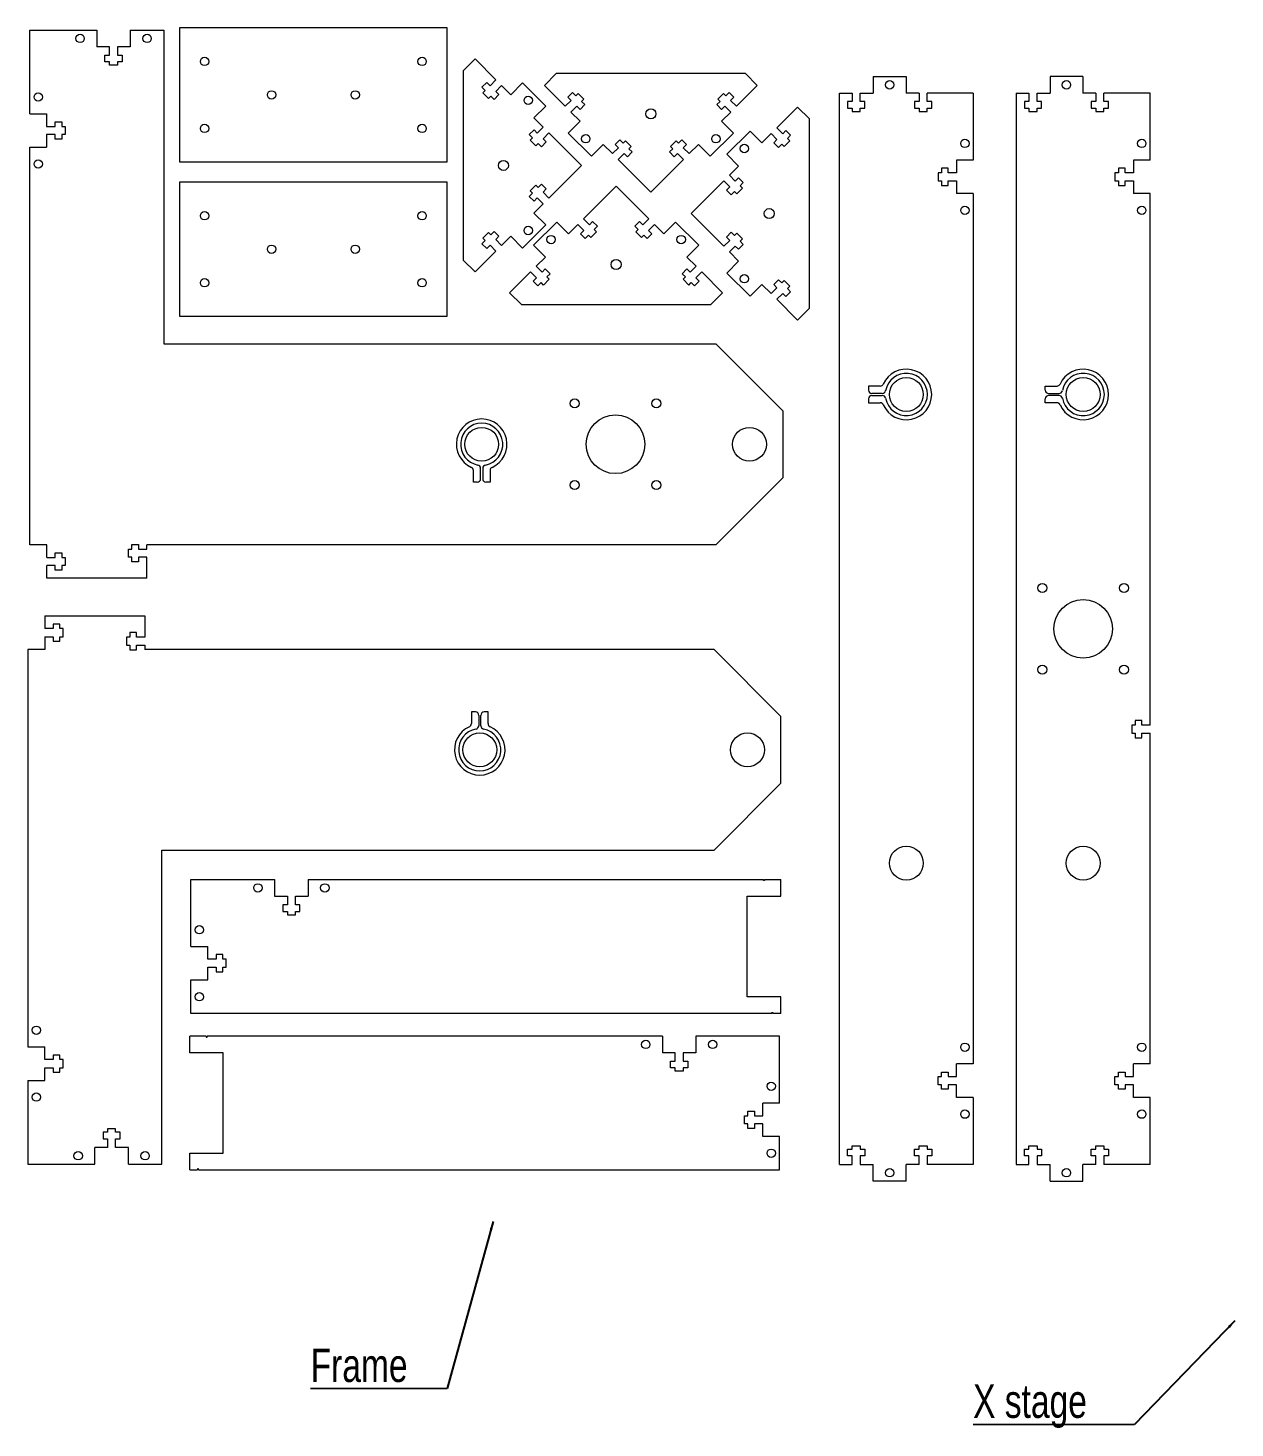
# Model space of a CAD drawing. Header units: inches. Extents: x 1.1 to 36.7, y 0.7 to 22.8.
# Drawn here: x 1.12 to 19.15, y 1.88 to 22.79 of the extents above; entities that cross this region are included whole.
import ezdxf

# ---------------------------------------------------------------- set-up
doc = ezdxf.new("R2010")
doc.units = ezdxf.units.IN
doc.header["$MEASUREMENT"] = 0
doc.styles.add('SLDTEXTSTYLE0', font='TXT', dxfattribs={"width": 0.75})
doc.dimstyles.new('SLDDIMSTYLE0', dxfattribs={"dimtxt": 0, "dimasz": 0.13, "dimexe": 0, "dimexo": 0.0625, "dimgap": 0, "dimtad": 0, "dimtih": 1, "dimtoh": 1, "dimdec": 0, "dimrnd": 1e-09, "dimzin": 0, "dimdsep": 46, "dimtxsty": 'Standard', "dimsah": 1, "dimcen": 0.09, "dimadec": 0, "dimazin": 0, "dimtfac": 0.13, "dimtdec": 0, "dimtofl": 0, "dimtmove": 0, "dimatfit": 3, "dimfxl": 1, "dimtolj": 1, "dimtzin": 0, "dimarcsym": 0})

# ---------------------------------------------------------------- blocks, each defined once
blk = doc.blocks.new('SW_NOTE_0')
at = {"color": 0, "linetype": 'Continuous', "lineweight": 0}
for p, q in [((-2.411, 0), (0, 0)), ((0, 0), (-2.411, 0)), ((-2.411, 0), (0, 0)), ((0, 0), (-2.411, 0)), ((-2.411, 0), (0, 0)), ((0, 0), (-2.411, 0))]:
    blk.add_line(p, q, dxfattribs=at)
at = {"color": 0, "linetype": 'Continuous', "lineweight": 0, "insert": (-2.411, 0.599), "char_height": 0.5, "attachment_point": 1, "style": 'SLDTEXTSTYLE0'}
blk.add_mtext('X stage', dxfattribs=at)
blk = doc.blocks.new('SW_NOTE_3')
at = {"color": 0, "linetype": 'Continuous', "lineweight": 0}
for p, q in [((-2.038, 0), (0, 0)), ((0, 0), (-2.038, 0)), ((-2.038, 0), (0, 0)), ((0, 0), (-2.038, 0)), ((-2.038, 0), (0, 0)), ((0, 0), (-2.038, 0))]:
    blk.add_line(p, q, dxfattribs=at)
at = {"color": 0, "linetype": 'Continuous', "lineweight": 0, "insert": (-2.038, 0.598), "char_height": 0.5, "attachment_point": 1, "style": 'SLDTEXTSTYLE0'}
blk.add_mtext('Frame', dxfattribs=at)

msp = doc.modelspace()

# ---------------------------------------------------------------- linework, layer by layer
at = {"color": 7, "linetype": 'Continuous', "lineweight": 15}
for p, q in [((7.382, 22.795), (3.382, 22.795)), ((3.382, 22.795), (3.382, 20.795)), ((7.382, 20.795), (7.382, 22.795)), ((1.147, 21.514), (1.147, 22.764)), ((1.147, 22.764), (2.147, 22.764)), ((2.147, 22.764), (2.147, 22.514)), ((2.647, 22.764), (2.647, 22.514)), ((2.647, 22.764), (3.147, 22.764)), ((3.147, 22.764), (3.147, 18.077)), ((2.337, 22.514), (2.147, 22.514)), ((2.268, 22.389), (2.337, 22.389)), ((2.268, 22.289), (2.268, 22.389)), ((2.337, 22.389), (2.337, 22.514)), ((2.457, 22.514), (2.457, 22.389)), ((2.647, 22.514), (2.457, 22.514)), ((2.457, 22.389), (2.526, 22.389)), ((2.526, 22.389), (2.526, 22.289)), ((2.337, 22.289), (2.268, 22.289)), ((2.337, 22.239), (2.337, 22.289)), ((2.457, 22.239), (2.337, 22.239)), ((2.457, 22.289), (2.457, 22.239)), ((2.526, 22.289), (2.457, 22.289)), ((7.798, 22.333), (7.621, 22.156)), ((8.109, 22.022), (7.798, 22.333)), ((7.621, 22.156), (7.621, 19.328)), ((7.901, 21.911), (7.972, 21.982)), ((7.972, 21.982), (8.021, 21.933)), ((8.021, 21.933), (8.109, 22.022)), ((8.509, 21.976), (8.332, 21.799)), ((8.855, 21.629), (8.509, 21.976)), ((8.834, 21.936), (9.01, 22.113)), ((11.839, 22.113), (9.01, 22.113)), ((12.015, 21.936), (11.839, 22.113)), ((13.747, 22.071), (13.747, 21.821)), ((13.747, 22.071), (14.237, 22.071)), ((14.237, 22.071), (14.237, 21.821)), ((16.389, 22.071), (16.389, 21.821)), ((16.879, 22.071), (16.389, 22.071)), ((16.879, 22.071), (16.879, 21.821)), ((7.95, 21.863), (7.901, 21.911)), ((7.915, 21.827), (7.95, 21.863)), ((7.999, 21.742), (7.915, 21.827)), ((8.035, 21.778), (7.999, 21.742)), ((8.084, 21.729), (8.035, 21.778)), ((8.154, 21.8), (8.084, 21.729)), ((8.194, 21.937), (8.106, 21.848)), ((8.106, 21.848), (8.154, 21.8)), ((8.332, 21.799), (8.194, 21.937)), ((9.145, 21.625), (8.834, 21.936)), ((9.255, 21.833), (9.184, 21.762)), ((9.184, 21.762), (9.233, 21.713)), ((9.304, 21.784), (9.255, 21.833)), ((9.339, 21.819), (9.304, 21.784)), ((9.424, 21.734), (9.339, 21.819)), ((11.425, 21.734), (11.51, 21.819)), ((11.51, 21.819), (11.545, 21.784)), ((11.545, 21.784), (11.594, 21.833)), ((11.594, 21.833), (11.665, 21.762)), ((11.665, 21.762), (11.616, 21.713)), ((11.704, 21.625), (12.015, 21.936)), ((13.242, 5.821), (13.242, 21.821)), ((13.242, 21.821), (13.432, 21.821)), ((13.432, 21.821), (13.432, 21.696)), ((13.552, 21.696), (13.552, 21.821)), ((13.552, 21.821), (13.747, 21.821)), ((14.432, 21.821), (14.237, 21.821)), ((14.432, 21.821), (14.432, 21.696)), ((14.552, 21.696), (14.552, 21.821)), ((15.242, 21.821), (14.552, 21.821)), ((15.242, 21.821), (15.242, 20.821)), ((15.884, 21.821), (15.884, 5.821)), ((15.884, 21.821), (16.074, 21.821)), ((16.074, 21.821), (16.074, 21.696)), ((16.194, 21.696), (16.194, 21.821)), ((16.194, 21.821), (16.389, 21.821)), ((17.074, 21.821), (16.879, 21.821)), ((17.074, 21.821), (17.074, 21.696)), ((17.194, 21.696), (17.194, 21.821)), ((17.884, 21.821), (17.194, 21.821)), ((17.884, 20.821), (17.884, 21.821)), ((8.855, 21.629), (8.678, 21.452)), ((9.233, 21.713), (9.145, 21.625)), ((9.229, 21.54), (9.318, 21.628)), ((9.367, 21.402), (9.229, 21.54)), ((9.318, 21.628), (9.367, 21.58)), ((9.367, 21.58), (9.437, 21.65)), ((9.389, 21.699), (9.424, 21.734)), ((9.437, 21.65), (9.389, 21.699)), ((11.412, 21.65), (11.46, 21.699)), ((11.482, 21.58), (11.412, 21.65)), ((11.46, 21.699), (11.425, 21.734)), ((11.531, 21.628), (11.482, 21.58)), ((11.482, 21.402), (11.62, 21.54)), ((11.62, 21.54), (11.531, 21.628)), ((11.616, 21.713), (11.704, 21.625)), ((12.305, 21.302), (12.616, 21.614)), ((12.616, 21.614), (12.793, 21.437)), ((13.432, 21.696), (13.363, 21.696)), ((13.363, 21.696), (13.363, 21.596)), ((13.363, 21.596), (13.432, 21.596)), ((13.432, 21.596), (13.432, 21.546)), ((13.432, 21.546), (13.552, 21.546)), ((13.621, 21.696), (13.552, 21.696)), ((13.552, 21.546), (13.552, 21.596)), ((13.552, 21.596), (13.621, 21.596)), ((13.621, 21.596), (13.621, 21.696)), ((14.432, 21.696), (14.363, 21.696)), ((14.363, 21.696), (14.363, 21.596)), ((14.363, 21.596), (14.432, 21.596)), ((14.432, 21.596), (14.432, 21.546)), ((14.432, 21.546), (14.552, 21.546)), ((14.621, 21.696), (14.552, 21.696)), ((14.552, 21.546), (14.552, 21.596)), ((14.552, 21.596), (14.621, 21.596)), ((14.621, 21.596), (14.621, 21.696)), ((16.074, 21.696), (16.005, 21.696)), ((16.005, 21.696), (16.005, 21.596)), ((16.005, 21.596), (16.074, 21.596)), ((16.074, 21.596), (16.074, 21.546)), ((16.074, 21.546), (16.194, 21.546)), ((16.263, 21.696), (16.194, 21.696)), ((16.194, 21.546), (16.194, 21.596)), ((16.194, 21.596), (16.263, 21.596)), ((16.263, 21.596), (16.263, 21.696)), ((17.074, 21.696), (17.005, 21.696)), ((17.005, 21.696), (17.005, 21.596)), ((17.005, 21.596), (17.074, 21.596)), ((17.074, 21.596), (17.074, 21.546)), ((17.074, 21.546), (17.194, 21.546)), ((17.263, 21.696), (17.194, 21.696)), ((17.194, 21.546), (17.194, 21.596)), ((17.194, 21.596), (17.263, 21.596)), ((17.263, 21.596), (17.263, 21.696)), ((1.147, 21.514), (1.397, 21.514)), ((1.397, 21.514), (1.397, 21.324)), ((1.522, 21.393), (1.622, 21.393)), ((1.522, 21.324), (1.522, 21.393)), ((1.622, 21.393), (1.622, 21.324)), ((8.678, 21.452), (8.816, 21.315)), ((9.191, 21.225), (9.367, 21.402)), ((11.658, 21.225), (11.482, 21.402)), ((12.793, 18.608), (12.793, 21.437)), ((1.397, 21.324), (1.522, 21.324)), ((1.397, 21.204), (1.397, 21.014)), ((1.522, 21.204), (1.397, 21.204)), ((1.522, 21.135), (1.522, 21.204)), ((1.622, 21.135), (1.522, 21.135)), ((1.622, 21.324), (1.672, 21.324)), ((1.622, 21.204), (1.622, 21.135)), ((1.672, 21.204), (1.622, 21.204)), ((1.672, 21.324), (1.672, 21.204)), ((8.608, 21.204), (8.679, 21.275)), ((8.657, 21.155), (8.608, 21.204)), ((8.622, 21.12), (8.657, 21.155)), ((8.679, 21.275), (8.728, 21.226)), ((8.728, 21.226), (8.816, 21.315)), ((8.901, 21.23), (8.813, 21.141)), ((8.813, 21.141), (8.861, 21.093)), ((8.901, 21.23), (9.389, 20.742)), ((9.191, 21.225), (9.537, 20.879)), ((9.962, 21.126), (9.891, 21.055)), ((10.011, 21.077), (9.962, 21.126)), ((10.838, 21.077), (10.887, 21.126)), ((10.887, 21.126), (10.958, 21.055)), ((11.312, 20.879), (11.658, 21.225)), ((11.906, 21.256), (11.559, 20.91)), ((11.906, 21.256), (12.082, 21.08)), ((12.082, 21.08), (12.22, 21.218)), ((12.22, 21.218), (12.309, 21.129)), ((12.309, 21.129), (12.26, 21.08)), ((12.394, 21.214), (12.305, 21.302)), ((12.442, 21.263), (12.394, 21.214)), ((12.513, 21.192), (12.442, 21.263)), ((12.464, 21.143), (12.513, 21.192)), ((12.5, 21.108), (12.464, 21.143)), ((1.147, 15.077), (1.147, 21.014)), ((1.147, 21.014), (1.397, 21.014)), ((8.707, 21.035), (8.622, 21.12)), ((8.742, 21.071), (8.707, 21.035)), ((8.791, 21.022), (8.742, 21.071)), ((8.861, 21.093), (8.791, 21.022)), ((9.537, 20.879), (9.714, 21.056)), ((9.714, 21.056), (9.852, 20.918)), ((9.94, 21.006), (9.852, 20.918)), ((9.891, 21.055), (9.94, 21.006)), ((9.937, 20.833), (10.025, 20.921)), ((10.046, 21.112), (10.011, 21.077)), ((10.025, 20.921), (10.074, 20.872)), ((10.131, 21.027), (10.046, 21.112)), ((10.074, 20.872), (10.144, 20.943)), ((10.096, 20.992), (10.131, 21.027)), ((10.144, 20.943), (10.096, 20.992)), ((10.705, 20.943), (10.753, 20.992)), ((10.775, 20.872), (10.705, 20.943)), ((10.718, 21.027), (10.803, 21.112)), ((10.753, 20.992), (10.718, 21.027)), ((10.824, 20.921), (10.775, 20.872)), ((10.803, 21.112), (10.838, 21.077)), ((10.912, 20.833), (10.824, 20.921)), ((10.958, 21.055), (10.909, 21.006)), ((10.909, 21.006), (10.997, 20.918)), ((11.135, 21.056), (10.997, 20.918)), ((11.312, 20.879), (11.135, 21.056)), ((12.26, 21.08), (12.331, 21.01)), ((12.331, 21.01), (12.379, 21.058)), ((12.379, 21.058), (12.415, 21.023)), ((12.415, 21.023), (12.5, 21.108)), ((3.382, 20.795), (7.382, 20.795)), ((8.901, 20.254), (9.389, 20.742)), ((9.937, 20.833), (10.425, 20.345)), ((10.912, 20.833), (10.425, 20.345)), ((11.559, 20.91), (11.736, 20.733)), ((11.736, 20.733), (11.598, 20.595)), ((15.242, 20.821), (14.992, 20.821)), ((14.992, 20.821), (14.992, 20.631)), ((17.884, 20.821), (17.634, 20.821)), ((17.634, 20.821), (17.634, 20.631)), ((11.513, 20.51), (11.025, 20.023)), ((11.513, 20.51), (11.602, 20.422)), ((11.686, 20.507), (11.598, 20.595)), ((11.735, 20.556), (11.686, 20.507)), ((11.806, 20.485), (11.735, 20.556)), ((14.767, 20.631), (14.717, 20.631)), ((14.717, 20.631), (14.717, 20.511)), ((14.717, 20.511), (14.767, 20.511)), ((14.867, 20.7), (14.767, 20.7)), ((14.767, 20.7), (14.767, 20.631)), ((14.767, 20.511), (14.767, 20.442)), ((14.867, 20.631), (14.867, 20.7)), ((14.992, 20.631), (14.867, 20.631)), ((14.867, 20.442), (14.867, 20.511)), ((14.867, 20.511), (14.992, 20.511)), ((14.992, 20.511), (14.992, 20.321)), ((17.409, 20.631), (17.359, 20.631)), ((17.359, 20.631), (17.359, 20.511)), ((17.359, 20.511), (17.409, 20.511)), ((17.509, 20.7), (17.409, 20.7)), ((17.409, 20.7), (17.409, 20.631)), ((17.409, 20.511), (17.409, 20.442)), ((17.509, 20.631), (17.509, 20.7)), ((17.634, 20.631), (17.509, 20.631)), ((17.509, 20.442), (17.509, 20.511)), ((17.509, 20.511), (17.634, 20.511)), ((17.634, 20.511), (17.634, 20.321)), ((7.382, 20.49), (3.382, 20.49)), ((3.382, 20.49), (3.382, 18.49)), ((7.382, 18.49), (7.382, 20.49)), ((8.657, 20.328), (8.608, 20.279)), ((8.707, 20.448), (8.622, 20.363)), ((8.622, 20.363), (8.657, 20.328)), ((8.742, 20.413), (8.707, 20.448)), ((8.791, 20.462), (8.742, 20.413)), ((8.861, 20.391), (8.791, 20.462)), ((8.813, 20.342), (8.861, 20.391)), ((8.901, 20.254), (8.813, 20.342)), ((9.417, 19.943), (9.905, 20.431)), ((10.393, 19.943), (9.905, 20.431)), ((11.602, 20.422), (11.553, 20.373)), ((11.553, 20.373), (11.624, 20.303)), ((11.624, 20.303), (11.672, 20.351)), ((11.672, 20.351), (11.708, 20.316)), ((11.708, 20.316), (11.793, 20.401)), ((11.757, 20.436), (11.806, 20.485)), ((11.793, 20.401), (11.757, 20.436)), ((14.767, 20.442), (14.867, 20.442)), ((15.242, 20.321), (14.992, 20.321)), ((15.242, 20.321), (15.242, 7.321)), ((17.409, 20.442), (17.509, 20.442)), ((17.884, 20.321), (17.634, 20.321)), ((17.884, 12.381), (17.884, 20.321)), ((8.608, 20.279), (8.679, 20.209)), ((8.678, 20.031), (8.816, 20.169)), ((8.679, 20.209), (8.728, 20.257)), ((8.728, 20.257), (8.816, 20.169)), ((9.018, 19.897), (8.671, 19.55)), ((8.855, 19.854), (8.678, 20.031)), ((9.018, 19.897), (9.194, 19.72)), ((9.417, 19.943), (9.506, 19.854)), ((9.506, 19.854), (9.554, 19.903)), ((9.554, 19.903), (9.625, 19.833)), ((10.256, 19.903), (10.185, 19.833)), ((10.305, 19.854), (10.256, 19.903)), ((10.393, 19.943), (10.305, 19.854)), ((10.793, 19.897), (10.616, 19.72)), ((11.139, 19.55), (10.793, 19.897)), ((11.513, 19.535), (11.025, 20.023)), ((7.999, 19.741), (7.915, 19.656)), ((8.035, 19.706), (7.999, 19.741)), ((8.084, 19.755), (8.035, 19.706)), ((8.154, 19.684), (8.084, 19.755)), ((8.106, 19.635), (8.154, 19.684)), ((8.332, 19.685), (8.194, 19.547)), ((8.509, 19.508), (8.332, 19.685)), ((8.509, 19.508), (8.855, 19.854)), ((9.194, 19.72), (9.332, 19.858)), ((9.421, 19.77), (9.332, 19.858)), ((9.372, 19.721), (9.421, 19.77)), ((9.443, 19.65), (9.372, 19.721)), ((9.491, 19.699), (9.443, 19.65)), ((9.527, 19.664), (9.491, 19.699)), ((9.612, 19.748), (9.527, 19.664)), ((9.625, 19.833), (9.576, 19.784)), ((9.576, 19.784), (9.612, 19.748)), ((10.185, 19.833), (10.234, 19.784)), ((10.234, 19.784), (10.199, 19.748)), ((10.199, 19.748), (10.283, 19.664)), ((10.283, 19.664), (10.319, 19.699)), ((10.319, 19.699), (10.368, 19.65)), ((10.368, 19.65), (10.438, 19.721)), ((10.389, 19.77), (10.478, 19.858)), ((10.438, 19.721), (10.389, 19.77)), ((10.616, 19.72), (10.478, 19.858)), ((11.553, 19.672), (11.624, 19.743)), ((11.602, 19.623), (11.553, 19.672)), ((11.624, 19.743), (11.672, 19.694)), ((11.672, 19.694), (11.708, 19.729)), ((11.708, 19.729), (11.793, 19.644)), ((8.109, 19.462), (7.798, 19.151)), ((7.95, 19.621), (7.901, 19.572)), ((7.901, 19.572), (7.972, 19.502)), ((7.915, 19.656), (7.95, 19.621)), ((7.972, 19.502), (8.021, 19.55)), ((8.021, 19.55), (8.109, 19.462)), ((8.194, 19.547), (8.106, 19.635)), ((8.671, 19.55), (8.848, 19.374)), ((11.139, 19.55), (10.962, 19.374)), ((11.513, 19.535), (11.602, 19.623)), ((11.686, 19.538), (11.598, 19.45)), ((11.736, 19.312), (11.598, 19.45)), ((11.735, 19.489), (11.686, 19.538)), ((11.806, 19.56), (11.735, 19.489)), ((11.793, 19.644), (11.757, 19.609)), ((11.757, 19.609), (11.806, 19.56)), ((7.798, 19.151), (7.621, 19.328)), ((8.848, 19.374), (8.71, 19.236)), ((10.962, 19.374), (11.1, 19.236)), ((11.559, 19.135), (11.736, 19.312)), ((8.625, 19.151), (8.314, 18.84)), ((8.714, 19.063), (8.625, 19.151)), ((8.665, 19.014), (8.714, 19.063)), ((8.71, 19.236), (8.798, 19.147)), ((8.798, 19.147), (8.847, 19.196)), ((8.905, 19.041), (8.82, 18.956)), ((8.847, 19.196), (8.918, 19.125)), ((8.918, 19.125), (8.869, 19.077)), ((8.869, 19.077), (8.905, 19.041)), ((10.963, 19.196), (10.892, 19.125)), ((10.892, 19.125), (10.941, 19.077)), ((10.941, 19.077), (10.906, 19.041)), ((10.906, 19.041), (10.991, 18.956)), ((11.012, 19.147), (10.963, 19.196)), ((11.1, 19.236), (11.012, 19.147)), ((11.097, 19.063), (11.185, 19.151)), ((11.145, 19.014), (11.097, 19.063)), ((11.185, 19.151), (11.496, 18.84)), ((11.559, 19.135), (11.906, 18.789)), ((12.26, 18.965), (12.331, 19.035)), ((12.331, 19.035), (12.379, 18.987)), ((8.314, 18.84), (8.491, 18.663)), ((8.736, 18.943), (8.665, 19.014)), ((8.784, 18.992), (8.736, 18.943)), ((8.82, 18.956), (8.784, 18.992)), ((10.991, 18.956), (11.026, 18.992)), ((11.026, 18.992), (11.075, 18.943)), ((11.075, 18.943), (11.145, 19.014)), ((11.496, 18.84), (11.319, 18.663)), ((11.906, 18.789), (12.082, 18.965)), ((12.082, 18.965), (12.22, 18.828)), ((12.22, 18.828), (12.309, 18.916)), ((12.309, 18.916), (12.26, 18.965)), ((12.394, 18.831), (12.305, 18.743)), ((12.379, 18.987), (12.415, 19.022)), ((12.442, 18.782), (12.394, 18.831)), ((12.415, 19.022), (12.5, 18.937)), ((12.513, 18.853), (12.442, 18.782)), ((12.5, 18.937), (12.464, 18.902)), ((12.464, 18.902), (12.513, 18.853)), ((8.491, 18.663), (11.319, 18.663)), ((12.305, 18.743), (12.616, 18.432)), ((3.382, 18.49), (7.382, 18.49)), ((12.616, 18.432), (12.793, 18.608)), ((3.147, 18.077), (11.397, 18.077)), ((12.397, 17.077), (11.397, 18.077)), ((13.676, 17.446), (13.676, 17.387)), ((13.851, 17.446), (13.676, 17.446)), ((16.318, 17.386), (16.318, 17.446)), ((16.318, 17.446), (16.493, 17.446)), ((13.676, 17.255), (13.676, 17.196)), ((13.676, 17.196), (13.851, 17.196)), ((13.882, 17.337), (13.726, 17.337)), ((13.726, 17.305), (13.882, 17.305)), ((16.318, 17.196), (16.318, 17.255)), ((16.493, 17.196), (16.318, 17.196)), ((16.368, 17.336), (16.524, 17.336)), ((16.524, 17.305), (16.368, 17.305)), ((12.397, 17.077), (12.397, 16.077)), ((7.772, 16.011), (7.772, 16.186)), ((7.881, 16.061), (7.881, 16.217)), ((7.912, 16.217), (7.912, 16.061)), ((8.022, 16.186), (8.022, 16.011)), ((7.831, 16.011), (7.772, 16.011)), ((8.022, 16.011), (7.962, 16.011)), ((11.397, 15.077), (12.397, 16.077)), ((1.4, 15.077), (1.147, 15.077)), ((1.4, 14.887), (1.4, 15.077)), ((2.669, 15.081), (2.769, 15.081)), ((2.669, 15.012), (2.669, 15.081)), ((2.769, 15.081), (2.769, 15.012)), ((2.894, 15.012), (2.894, 15.077)), ((11.397, 15.077), (2.894, 15.077)), ((1.4, 14.887), (1.525, 14.887)), ((1.525, 14.956), (1.625, 14.956)), ((1.525, 14.887), (1.525, 14.956)), ((1.625, 14.956), (1.625, 14.887)), ((1.625, 14.887), (1.675, 14.887)), ((1.675, 14.887), (1.675, 14.767)), ((2.619, 15.012), (2.669, 15.012)), ((2.619, 14.892), (2.619, 15.012)), ((2.669, 14.892), (2.619, 14.892)), ((2.669, 14.823), (2.669, 14.892)), ((2.769, 15.012), (2.894, 15.012)), ((2.769, 14.892), (2.769, 14.823)), ((2.894, 14.892), (2.769, 14.892)), ((2.894, 14.577), (2.894, 14.892)), ((1.4, 14.577), (1.4, 14.767)), ((1.525, 14.767), (1.4, 14.767)), ((1.525, 14.698), (1.525, 14.767)), ((1.625, 14.698), (1.525, 14.698)), ((1.625, 14.767), (1.625, 14.698)), ((1.675, 14.767), (1.625, 14.767)), ((2.769, 14.823), (2.669, 14.823)), ((2.894, 14.577), (1.4, 14.577)), ((1.371, 14.013), (1.371, 13.823)), ((1.371, 14.013), (2.865, 14.013)), ((2.865, 14.013), (2.865, 13.698)), ((1.496, 13.823), (1.371, 13.823)), ((1.596, 13.892), (1.496, 13.892)), ((1.496, 13.892), (1.496, 13.823)), ((1.596, 13.823), (1.596, 13.892)), ((1.646, 13.823), (1.596, 13.823)), ((1.646, 13.703), (1.646, 13.823)), ((1.371, 13.703), (1.496, 13.703)), ((1.371, 13.703), (1.371, 13.513)), ((1.496, 13.703), (1.496, 13.634)), ((1.496, 13.634), (1.596, 13.634)), ((1.596, 13.634), (1.596, 13.703)), ((1.596, 13.703), (1.646, 13.703)), ((2.64, 13.698), (2.59, 13.698)), ((2.59, 13.698), (2.59, 13.578)), ((2.74, 13.767), (2.64, 13.767)), ((2.64, 13.767), (2.64, 13.698)), ((2.74, 13.698), (2.74, 13.767)), ((2.865, 13.698), (2.74, 13.698)), ((1.118, 13.513), (1.118, 7.575)), ((1.371, 13.513), (1.118, 13.513)), ((2.59, 13.578), (2.64, 13.578)), ((2.64, 13.578), (2.64, 13.509)), ((2.64, 13.509), (2.74, 13.509)), ((2.74, 13.509), (2.74, 13.578)), ((2.74, 13.578), (2.865, 13.578)), ((2.865, 13.578), (2.865, 13.513)), ((11.368, 13.513), (2.865, 13.513)), ((12.368, 12.513), (11.368, 13.513)), ((7.803, 12.578), (7.743, 12.578)), ((7.743, 12.578), (7.743, 12.404)), ((7.993, 12.578), (7.934, 12.578)), ((7.993, 12.404), (7.993, 12.578)), ((7.853, 12.528), (7.853, 12.373)), ((7.884, 12.373), (7.884, 12.528)), ((12.368, 11.513), (12.368, 12.513)), ((17.659, 12.381), (17.609, 12.381)), ((17.609, 12.381), (17.609, 12.261)), ((17.759, 12.45), (17.659, 12.45)), ((17.659, 12.45), (17.659, 12.381)), ((17.759, 12.381), (17.759, 12.45)), ((17.884, 12.381), (17.759, 12.381)), ((17.609, 12.261), (17.659, 12.261)), ((17.659, 12.261), (17.659, 12.192)), ((17.659, 12.192), (17.759, 12.192)), ((17.759, 12.192), (17.759, 12.261)), ((17.759, 12.261), (17.884, 12.261)), ((17.884, 7.321), (17.884, 12.261)), ((11.368, 10.513), (12.368, 11.513)), ((3.118, 10.513), (11.368, 10.513)), ((3.118, 5.825), (3.118, 10.513)), ((3.553, 10.075), (4.803, 10.075)), ((3.553, 9.075), (3.553, 10.075)), ((4.803, 10.075), (4.803, 9.825)), ((5.303, 10.075), (12.108, 10.075)), ((5.303, 10.075), (5.303, 9.825)), ((12.108, 10.06), (12.108, 10.075)), ((12.123, 10.06), (12.108, 10.06)), ((12.123, 10.075), (12.123, 10.06)), ((12.123, 10.075), (12.365, 10.075)), ((12.365, 9.825), (12.365, 10.075)), ((4.803, 9.825), (4.993, 9.825)), ((4.924, 9.7), (4.924, 9.6)), ((4.993, 9.7), (4.924, 9.7)), ((4.993, 9.825), (4.993, 9.7)), ((5.113, 9.825), (5.303, 9.825)), ((5.113, 9.7), (5.113, 9.825)), ((5.182, 9.7), (5.113, 9.7)), ((5.182, 9.6), (5.182, 9.7)), ((11.865, 9.825), (12.365, 9.825)), ((11.865, 8.325), (11.865, 9.825)), ((4.924, 9.6), (4.993, 9.6)), ((4.993, 9.6), (4.993, 9.55)), ((4.993, 9.55), (5.113, 9.55)), ((5.113, 9.6), (5.182, 9.6)), ((5.113, 9.55), (5.113, 9.6)), ((3.553, 9.075), (3.803, 9.075)), ((3.803, 8.885), (3.803, 9.075)), ((3.928, 8.885), (3.803, 8.885)), ((3.928, 8.954), (3.928, 8.885)), ((4.028, 8.954), (3.928, 8.954)), ((4.028, 8.885), (4.028, 8.954)), ((4.078, 8.885), (4.028, 8.885)), ((4.078, 8.765), (4.078, 8.885)), ((3.553, 8.075), (3.553, 8.575)), ((3.553, 8.575), (3.803, 8.575)), ((3.803, 8.765), (3.928, 8.765)), ((3.803, 8.575), (3.803, 8.765)), ((3.928, 8.765), (3.928, 8.696)), ((3.928, 8.696), (4.028, 8.696)), ((4.028, 8.765), (4.078, 8.765)), ((4.028, 8.696), (4.028, 8.765)), ((12.365, 8.325), (11.865, 8.325)), ((12.365, 8.075), (12.365, 8.325)), ((12.233, 8.075), (3.553, 8.075)), ((12.233, 8.09), (12.248, 8.09)), ((12.233, 8.075), (12.233, 8.09)), ((12.248, 8.09), (12.248, 8.075)), ((12.365, 8.075), (12.248, 8.075)), ((1.118, 7.575), (1.368, 7.575)), ((1.368, 7.385), (1.368, 7.575)), ((3.535, 7.487), (3.535, 7.737)), ((3.778, 7.737), (3.535, 7.737)), ((3.778, 7.737), (3.778, 7.722)), ((3.778, 7.722), (3.793, 7.722)), ((3.793, 7.722), (3.793, 7.737)), ((10.598, 7.737), (3.793, 7.737)), ((10.598, 7.737), (10.598, 7.487)), ((11.098, 7.737), (11.098, 7.487)), ((12.348, 7.737), (11.098, 7.737)), ((12.348, 6.737), (12.348, 7.737)), ((1.493, 7.385), (1.368, 7.385)), ((1.593, 7.454), (1.493, 7.454)), ((1.493, 7.454), (1.493, 7.385)), ((1.593, 7.385), (1.593, 7.454)), ((1.643, 7.385), (1.593, 7.385)), ((1.643, 7.265), (1.643, 7.385)), ((4.035, 7.487), (3.535, 7.487)), ((4.035, 5.987), (4.035, 7.487)), ((10.788, 7.487), (10.598, 7.487)), ((10.719, 7.362), (10.788, 7.362)), ((10.719, 7.262), (10.719, 7.362)), ((10.788, 7.362), (10.788, 7.487)), ((10.908, 7.487), (10.908, 7.362)), ((11.098, 7.487), (10.908, 7.487)), ((10.908, 7.362), (10.977, 7.362)), ((10.977, 7.362), (10.977, 7.262)), ((15.242, 7.321), (14.992, 7.321)), ((14.992, 7.131), (14.992, 7.321)), ((17.884, 7.321), (17.634, 7.321)), ((17.634, 7.131), (17.634, 7.321)), ((1.368, 7.075), (1.368, 7.265)), ((1.368, 7.265), (1.493, 7.265)), ((1.493, 7.265), (1.493, 7.196)), ((1.493, 7.196), (1.593, 7.196)), ((1.593, 7.196), (1.593, 7.265)), ((1.593, 7.265), (1.643, 7.265)), ((10.788, 7.262), (10.719, 7.262)), ((10.788, 7.212), (10.788, 7.262)), ((10.908, 7.212), (10.788, 7.212)), ((10.908, 7.262), (10.908, 7.212)), ((10.977, 7.262), (10.908, 7.262)), ((14.717, 7.131), (14.767, 7.131)), ((14.717, 7.011), (14.717, 7.131)), ((14.767, 7.2), (14.867, 7.2)), ((14.767, 7.131), (14.767, 7.2)), ((14.867, 7.2), (14.867, 7.131)), ((14.867, 7.131), (14.992, 7.131)), ((17.359, 7.131), (17.409, 7.131)), ((17.359, 7.011), (17.359, 7.131)), ((17.409, 7.2), (17.509, 7.2)), ((17.409, 7.131), (17.409, 7.2)), ((17.509, 7.2), (17.509, 7.131)), ((17.509, 7.131), (17.634, 7.131)), ((1.118, 7.075), (1.118, 5.825)), ((1.118, 7.075), (1.368, 7.075)), ((14.767, 7.011), (14.717, 7.011)), ((14.767, 6.942), (14.767, 7.011)), ((14.867, 6.942), (14.767, 6.942)), ((14.867, 7.011), (14.867, 6.942)), ((14.992, 7.011), (14.867, 7.011)), ((14.992, 6.821), (14.992, 7.011)), ((17.409, 7.011), (17.359, 7.011)), ((17.409, 6.942), (17.409, 7.011)), ((17.509, 6.942), (17.409, 6.942)), ((17.509, 7.011), (17.509, 6.942)), ((17.634, 7.011), (17.509, 7.011)), ((17.634, 6.821), (17.634, 7.011)), ((12.348, 6.737), (12.098, 6.737)), ((12.098, 6.547), (12.098, 6.737)), ((15.242, 6.821), (14.992, 6.821)), ((15.242, 6.821), (15.242, 5.821)), ((17.884, 6.821), (17.634, 6.821)), ((17.884, 5.821), (17.884, 6.821)), ((11.823, 6.547), (11.873, 6.547)), ((11.823, 6.427), (11.823, 6.547)), ((11.873, 6.616), (11.973, 6.616)), ((11.873, 6.547), (11.873, 6.616)), ((11.973, 6.616), (11.973, 6.547)), ((11.973, 6.547), (12.098, 6.547)), ((2.308, 6.3), (2.239, 6.3)), ((2.239, 6.3), (2.239, 6.2)), ((2.428, 6.35), (2.308, 6.35)), ((2.308, 6.35), (2.308, 6.3)), ((2.428, 6.3), (2.428, 6.35)), ((2.497, 6.3), (2.428, 6.3)), ((2.497, 6.2), (2.497, 6.3)), ((11.873, 6.427), (11.823, 6.427)), ((11.873, 6.358), (11.873, 6.427)), ((11.973, 6.358), (11.873, 6.358)), ((11.973, 6.427), (11.973, 6.358)), ((12.098, 6.427), (11.973, 6.427)), ((12.098, 6.237), (12.098, 6.427)), ((2.308, 6.075), (2.118, 6.075)), ((2.118, 5.825), (2.118, 6.075)), ((2.239, 6.2), (2.308, 6.2)), ((2.308, 6.2), (2.308, 6.075)), ((2.428, 6.075), (2.428, 6.2)), ((2.428, 6.2), (2.497, 6.2)), ((2.618, 6.075), (2.428, 6.075)), ((2.618, 5.825), (2.618, 6.075)), ((12.348, 6.237), (12.098, 6.237)), ((12.348, 5.737), (12.348, 6.237)), ((13.432, 6.096), (13.552, 6.096)), ((13.432, 6.046), (13.432, 6.096)), ((13.552, 6.096), (13.552, 6.046)), ((14.432, 6.096), (14.552, 6.096)), ((14.432, 6.046), (14.432, 6.096)), ((14.552, 6.096), (14.552, 6.046)), ((16.074, 6.096), (16.194, 6.096)), ((16.074, 6.046), (16.074, 6.096)), ((16.194, 6.096), (16.194, 6.046)), ((17.074, 6.096), (17.194, 6.096)), ((17.074, 6.046), (17.074, 6.096)), ((17.194, 6.096), (17.194, 6.046)), ((3.535, 5.987), (4.035, 5.987)), ((3.535, 5.737), (3.535, 5.987)), ((13.363, 6.046), (13.432, 6.046)), ((13.363, 5.946), (13.363, 6.046)), ((13.432, 5.946), (13.363, 5.946)), ((13.432, 5.821), (13.432, 5.946)), ((13.552, 6.046), (13.621, 6.046)), ((13.552, 5.946), (13.552, 5.821)), ((13.621, 5.946), (13.552, 5.946)), ((13.621, 6.046), (13.621, 5.946)), ((14.363, 6.046), (14.432, 6.046)), ((14.363, 5.946), (14.363, 6.046)), ((14.432, 5.946), (14.363, 5.946)), ((14.432, 5.821), (14.432, 5.946)), ((14.552, 6.046), (14.621, 6.046)), ((14.552, 5.946), (14.552, 5.821)), ((14.621, 5.946), (14.552, 5.946)), ((14.621, 6.046), (14.621, 5.946)), ((16.005, 6.046), (16.074, 6.046)), ((16.005, 5.946), (16.005, 6.046)), ((16.074, 5.946), (16.005, 5.946)), ((16.074, 5.821), (16.074, 5.946)), ((16.194, 6.046), (16.263, 6.046)), ((16.194, 5.946), (16.194, 5.821)), ((16.263, 5.946), (16.194, 5.946)), ((16.263, 6.046), (16.263, 5.946)), ((17.005, 6.046), (17.074, 6.046)), ((17.005, 5.946), (17.005, 6.046)), ((17.074, 5.946), (17.005, 5.946)), ((17.074, 5.821), (17.074, 5.946)), ((17.194, 6.046), (17.263, 6.046)), ((17.194, 5.946), (17.194, 5.821)), ((17.263, 5.946), (17.194, 5.946)), ((17.263, 6.046), (17.263, 5.946)), ((1.118, 5.825), (2.118, 5.825)), ((2.618, 5.825), (3.118, 5.825)), ((3.535, 5.737), (3.653, 5.737)), ((3.668, 5.752), (3.653, 5.752)), ((3.653, 5.752), (3.653, 5.737)), ((3.668, 5.737), (3.668, 5.752)), ((3.668, 5.737), (12.348, 5.737)), ((13.242, 5.821), (13.432, 5.821)), ((13.552, 5.821), (13.747, 5.821)), ((13.747, 5.571), (13.747, 5.821)), ((14.432, 5.821), (14.237, 5.821)), ((14.237, 5.571), (14.237, 5.821)), ((15.242, 5.821), (14.552, 5.821)), ((15.884, 5.821), (16.074, 5.821)), ((16.194, 5.821), (16.389, 5.821)), ((16.389, 5.571), (16.389, 5.821)), ((17.074, 5.821), (16.879, 5.821)), ((16.879, 5.571), (16.879, 5.821)), ((17.884, 5.821), (17.194, 5.821)), ((14.237, 5.571), (13.747, 5.571)), ((16.389, 5.571), (16.879, 5.571))]:
    msp.add_line(p, q, dxfattribs=at)
for centre, radius in [((1.897, 22.639), 0.0625), ((2.897, 22.639), 0.0625), ((3.757, 22.295), 0.0625), ((7.007, 22.295), 0.0625), ((13.992, 21.946), 0.0625), ((16.634, 21.946), 0.0625), ((1.272, 21.764), 0.0625), ((4.757, 21.795), 0.0625), ((6.007, 21.795), 0.0625), ((8.593, 21.714), 0.0625), ((10.425, 21.513), 0.075), ((3.757, 21.295), 0.0625), ((7.007, 21.295), 0.0625), ((9.452, 21.14), 0.0625), ((11.397, 21.14), 0.0625), ((15.117, 21.071), 0.0625), ((17.759, 21.071), 0.0625), ((11.821, 20.995), 0.0625), ((1.272, 20.764), 0.0625), ((8.221, 20.742), 0.075), ((12.193, 20.023), 0.075), ((15.117, 20.071), 0.0625), ((17.759, 20.071), 0.0625), ((3.757, 19.99), 0.0625), ((7.007, 19.99), 0.0625), ((8.593, 19.77), 0.0625), ((8.933, 19.635), 0.0625), ((10.877, 19.635), 0.0625), ((4.757, 19.49), 0.0625), ((6.007, 19.49), 0.0625), ((9.905, 19.263), 0.075), ((3.757, 18.99), 0.0625), ((7.007, 18.99), 0.0625), ((11.821, 19.05), 0.0625), ((14.242, 17.321), 0.253), ((16.884, 17.321), 0.253), ((9.287, 17.187), 0.0675), ((10.507, 17.187), 0.0675), ((9.897, 16.577), 0.438), ((7.897, 16.577), 0.253), ((11.897, 16.577), 0.253), ((9.287, 15.967), 0.0675), ((10.507, 15.967), 0.0675), ((16.274, 14.431), 0.0675), ((17.494, 14.431), 0.0675), ((16.884, 13.821), 0.437), ((16.274, 13.211), 0.0675), ((17.494, 13.211), 0.0675), ((7.868, 12.013), 0.253), ((11.868, 12.013), 0.253), ((14.242, 10.321), 0.253), ((16.884, 10.321), 0.253), ((4.553, 9.95), 0.0625), ((5.553, 9.95), 0.0625), ((3.678, 9.325), 0.0625), ((3.678, 8.325), 0.0625), ((1.243, 7.825), 0.0625), ((10.348, 7.612), 0.0625), ((11.348, 7.612), 0.0625), ((15.117, 7.571), 0.0625), ((17.759, 7.571), 0.0625), ((12.223, 6.987), 0.0625), ((1.243, 6.825), 0.0625), ((15.117, 6.571), 0.0625), ((17.759, 6.571), 0.0625), ((1.868, 5.95), 0.0625), ((2.868, 5.95), 0.0625), ((12.223, 5.987), 0.0625), ((13.992, 5.696), 0.0625), ((16.634, 5.696), 0.0625)]:
    msp.add_circle(centre, radius, dxfattribs=at)
for centre, radius, start, end in [((14.242, 17.321), 0.378, 204.1344, 155.8656), ((14.242, 17.321), 0.315, 190.3435, 169.6565), ((16.884, 17.321), 0.378, 204.1344, 155.8656), ((16.884, 17.321), 0.316, 190.3435, 169.6565), ((13.726, 17.387), 0.05, 180, 270), ((13.851, 17.496), 0.05, 270, 335.8656), ((13.882, 17.387), 0.05, 270, 349.6565), ((16.368, 17.386), 0.05, 180, 270), ((16.493, 17.496), 0.05, 270, 335.8656), ((16.524, 17.386), 0.05, 270, 349.6565), ((13.726, 17.255), 0.05, 90, 180), ((13.851, 17.146), 0.05, 24.1344, 90), ((13.882, 17.255), 0.05, 10.3435, 90), ((16.368, 17.255), 0.05, 90, 180), ((16.493, 17.146), 0.05, 24.1344, 90), ((16.524, 17.255), 0.05, 10.3435, 90), ((7.897, 16.577), 0.378, 294.1344, 245.8656), ((7.897, 16.577), 0.315, 280.3435, 259.6565), ((7.722, 16.186), 0.05, 0, 65.8656), ((7.831, 16.217), 0.05, 0, 79.6565), ((7.962, 16.217), 0.05, 100.3435, 180), ((8.072, 16.186), 0.05, 114.1344, 180), ((7.831, 16.061), 0.05, 270, 0), ((7.962, 16.061), 0.05, 180, 270), ((7.803, 12.528), 0.05, 0, 90), ((7.934, 12.528), 0.05, 90, 180), ((7.868, 12.013), 0.378, 114.1344, 65.8656), ((7.693, 12.404), 0.05, 294.1344, 0), ((7.803, 12.373), 0.05, 280.3435, 0), ((7.934, 12.373), 0.05, 180, 259.6565), ((8.043, 12.404), 0.05, 180, 245.8656), ((7.868, 12.013), 0.315, 100.3435, 79.6565)]:
    msp.add_arc(centre, radius, start, end, dxfattribs=at)

# ---------------------------------------------------------------- block references
at = {"color": 7, "linetype": 'Continuous', "lineweight": 0}
for name, p in [('SW_NOTE_3', (7.379, 2.472)), ('SW_NOTE_0', (17.65, 1.935))]:
    msp.add_blockref(name, p, dxfattribs=at)

# ---------------------------------------------------------------- leaders
for points in [[(8.07, 4.969), (7.379, 2.472)], [(19.152, 3.484), (17.65, 1.935)]]:
    msp.add_leader(points, dimstyle='SLDDIMSTYLE0', dxfattribs=at)

doc.saveas('drawing.dxf')
